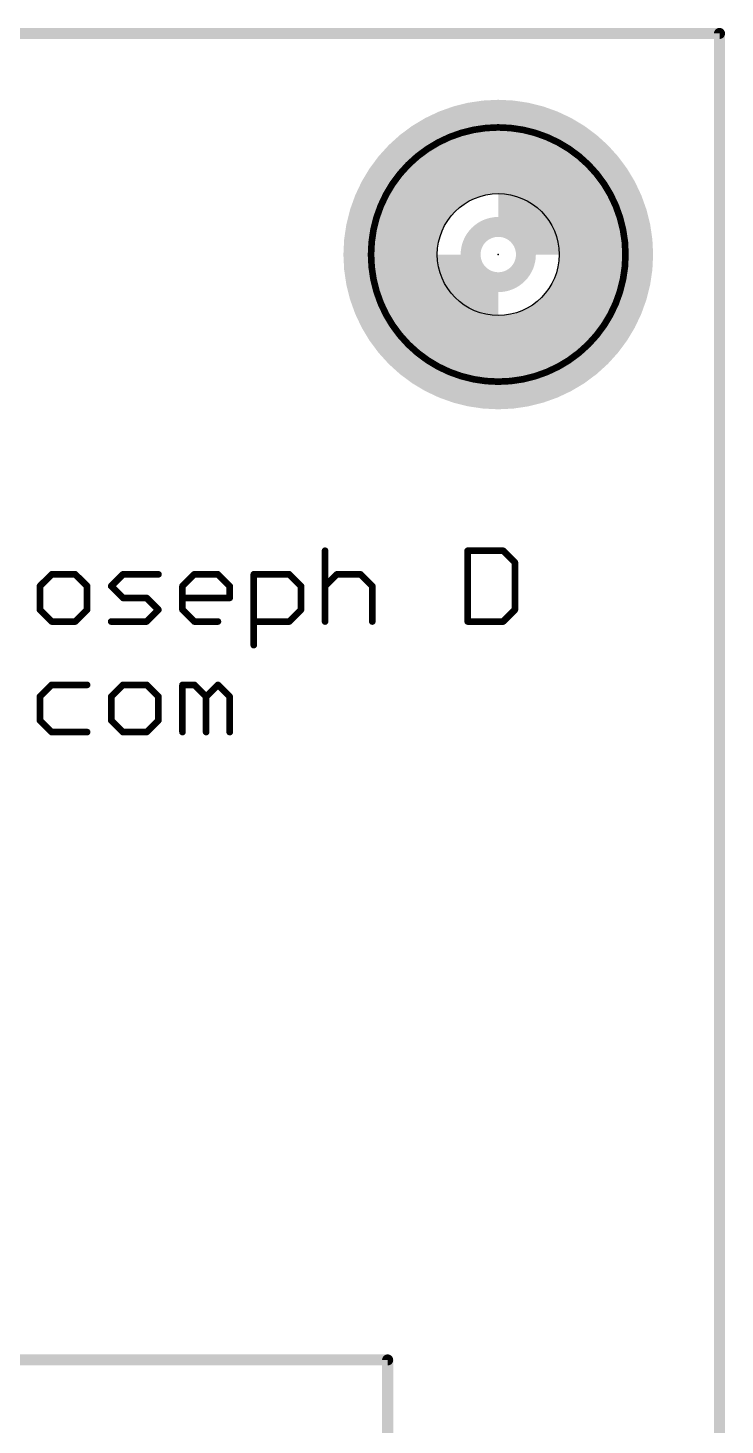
# Model space of a CAD drawing. Extents: x -4.6 to 2.4, y -0.27 to 3.4.
# Drawn here: x 1.775 to 2.405, y 2.141 to 3.405 of the extents above; entities that cross this region are included whole.
import ezdxf

# ---------------------------------------------------------------- set-up
doc = ezdxf.new("R2010")
doc.units = 0
for name, color, linetype in [('1', 22, 'CONTINUOUS'), ('20', 7, 'CONTINUOUS'), ('21', 253, 'CONTINUOUS'), ('23', 7, 'CONTINUOUS'), ('39', 22, 'CONTINUOUS'), ('40', 175, 'CONTINUOUS'), ('41', 22, 'CONTINUOUS'), ('42', 175, 'CONTINUOUS'), ('43', 82, 'CONTINUOUS'), ('51', 253, 'CONTINUOUS')]:
    doc.layers.add(name, color=color, linetype=linetype)

msp = doc.modelspace()

# ---------------------------------------------------------------- linework, layer by layer
at = {"layer": '1', "const_width": 0.01}
for points in [[(1.2, 2.2), (2.1, 2.2)], [(2.1, 2.2), (2.1, 0.8)]]:
    msp.add_lwpolyline(points, dxfattribs=at)
at = {"layer": '1', "const_width": 0.005}
for points in [[(2.1025, 2.2, 1), (2.0975, 2.2)], [(2.1, 2.1975, 1), (2.1, 2.2025)]]:
    msp.add_lwpolyline(points, format="xyb", dxfattribs=at)
at = {"layer": '20', "const_width": 0.01}
for points in [[(2.4, 3.4), (-0.2, 3.4)], [(2.4, -0.2), (2.4, 3.4)]]:
    msp.add_lwpolyline(points, dxfattribs=at)
at = {"layer": '20', "const_width": 0.005}
for points in [[(2.4025, 3.4, 1), (2.3975, 3.4)], [(2.4, 3.3975, 1), (2.4, 3.4025)]]:
    msp.add_lwpolyline(points, format="xyb", dxfattribs=at)
at = {"layer": '20'}
msp.add_circle((2.2, 3.2), 0.055118, dxfattribs=at)
at = {"layer": '21'}
for points, const_width in [([(2.2, 3.085, 1), (2.2, 3.315, 1), (2.2, 3.085)], 0.006), ([(2.2, 3.140945, 1), (2.2, 3.259055, 1), (2.2, 3.140945)], 0.008), ([(2.044941, 2.932055, 1), (2.041941, 2.932055)], 0.003), ([(2.173851, 2.932055, 1), (2.170851, 2.932055)], 0.003), ([(2.172351, 2.933555, 1), (2.172351, 2.930555)], 0.003), ([(2.205439, 2.933115, 1), (2.203318, 2.930994)], 0.003), ([(2.204378, 2.930555, 1), (2.204378, 2.933555)], 0.003), ([(2.216554, 2.921379, 1), (2.213554, 2.921379)], 0.003), ([(2.213994, 2.920318, 1), (2.216115, 2.92244)], 0.003), ([(1.796297, 2.912203, 1), (1.796297, 2.909203)], 0.003), ([(1.797358, 2.909642, 1), (1.795236, 2.911764)], 0.003), ([(1.818709, 2.911764, 1), (1.816588, 2.909642)], 0.003), ([(1.817649, 2.909203, 1), (1.817649, 2.912203)], 0.003), ([(1.860752, 2.912203, 1), (1.860752, 2.909203)], 0.003), ([(1.861813, 2.909642, 1), (1.859691, 2.911764)], 0.003), ([(1.892779, 2.909203, 1), (1.892779, 2.912203)], 0.003), ([(1.925207, 2.912203, 1), (1.925207, 2.909203)], 0.003), ([(1.926268, 2.909642, 1), (1.924146, 2.911764)], 0.003), ([(1.947619, 2.911764, 1), (1.945498, 2.909642)], 0.003), ([(1.946559, 2.909203, 1), (1.946559, 2.912203)], 0.003), ([(1.980486, 2.910703, 1), (1.977486, 2.910703)], 0.003), ([(1.978986, 2.912203, 1), (1.978986, 2.909203)], 0.003), ([(2.012074, 2.911764, 1), (2.009953, 2.909642)], 0.003), ([(2.011014, 2.909203, 1), (2.011014, 2.912203)], 0.003), ([(2.054117, 2.912203, 1), (2.054117, 2.909203)], 0.003), ([(2.055178, 2.909642, 1), (2.053056, 2.911764)], 0.003), ([(2.076529, 2.911764, 1), (2.074408, 2.909642)], 0.003), ([(2.075469, 2.909203, 1), (2.075469, 2.912203)], 0.003), ([(1.787121, 2.900027, 1), (1.784121, 2.900027)], 0.003), ([(1.784561, 2.901088, 1), (1.786682, 2.898967)], 0.003), ([(1.829824, 2.900027, 1), (1.826824, 2.900027)], 0.003), ([(1.827264, 2.898967, 1), (1.829385, 2.901088)], 0.003), ([(1.851137, 2.901088, 1), (1.849016, 2.898967)], 0.003), ([(1.849016, 2.901088, 1), (1.851137, 2.898967)], 0.003), ([(1.916031, 2.900027, 1), (1.913031, 2.900027)], 0.003), ([(1.913471, 2.901088, 1), (1.915592, 2.898967)], 0.003), ([(1.958734, 2.900027, 1), (1.955734, 2.900027)], 0.003), ([(1.956174, 2.898967, 1), (1.958295, 2.901088)], 0.003), ([(2.023189, 2.900027, 1), (2.020189, 2.900027)], 0.003), ([(2.020629, 2.898967, 1), (2.02275, 2.901088)], 0.003), ([(2.042381, 2.901088, 1), (2.044502, 2.898967)], 0.003), ([(2.087644, 2.900027, 1), (2.084644, 2.900027)], 0.003), ([(2.085084, 2.898967, 1), (2.087205, 2.901088)], 0.003), ([(1.860752, 2.890852, 1), (1.860752, 2.887852)], 0.003), ([(1.859691, 2.888291, 1), (1.861813, 2.890412)], 0.003), ([(1.883164, 2.890412, 1), (1.881043, 2.888291)], 0.003), ([(1.882104, 2.887852, 1), (1.882104, 2.890852)], 0.003), ([(1.914531, 2.890852, 1), (1.914531, 2.887852)], 0.003), ([(1.955734, 2.889352, 1), (1.958734, 2.889352)], 0.003), ([(1.957234, 2.887852, 1), (1.957234, 2.890852)], 0.003), ([(1.784121, 2.878676, 1), (1.787121, 2.878676)], 0.003), ([(1.786682, 2.879736, 1), (1.784561, 2.877615)], 0.003), ([(1.796297, 2.8695, 1), (1.796297, 2.8665)], 0.003), ([(1.795236, 2.866939, 1), (1.797358, 2.869061)], 0.003), ([(1.816588, 2.869061, 1), (1.818709, 2.866939)], 0.003), ([(1.817649, 2.8665, 1), (1.817649, 2.8695)], 0.003), ([(1.826824, 2.878676, 1), (1.829824, 2.878676)], 0.003), ([(1.829385, 2.877615, 1), (1.827264, 2.879736)], 0.003), ([(1.850076, 2.8695, 1), (1.850076, 2.8665)], 0.003), ([(1.881043, 2.869061, 1), (1.883164, 2.866939)], 0.003), ([(1.882104, 2.8665, 1), (1.882104, 2.8695)], 0.003), ([(1.89384, 2.877615, 1), (1.891719, 2.879736)], 0.003), ([(1.891719, 2.877615, 1), (1.89384, 2.879736)], 0.003), ([(1.913031, 2.878676, 1), (1.916031, 2.878676)], 0.003), ([(1.915592, 2.879736, 1), (1.913471, 2.877615)], 0.003), ([(1.925207, 2.8695, 1), (1.925207, 2.8665)], 0.003), ([(1.924146, 2.866939, 1), (1.926268, 2.869061)], 0.003), ([(1.946559, 2.8665, 1), (1.946559, 2.8695)], 0.003), ([(1.978986, 2.8695, 1), (1.978986, 2.8665)], 0.003), ([(2.009953, 2.869061, 1), (2.012074, 2.866939)], 0.003), ([(2.011014, 2.8665, 1), (2.011014, 2.8695)], 0.003), ([(2.020189, 2.878676, 1), (2.023189, 2.878676)], 0.003), ([(2.02275, 2.877615, 1), (2.020629, 2.879736)], 0.003), ([(2.041941, 2.868, 1), (2.044941, 2.868)], 0.003), ([(2.084644, 2.868, 1), (2.087644, 2.868)], 0.003), ([(2.172351, 2.8695, 1), (2.172351, 2.8665)], 0.003), ([(2.170851, 2.868, 1), (2.173851, 2.868)], 0.003), ([(2.203318, 2.869061, 1), (2.205439, 2.866939)], 0.003), ([(2.204378, 2.8665, 1), (2.204378, 2.8695)], 0.003), ([(2.213554, 2.878676, 1), (2.216554, 2.878676)], 0.003), ([(2.216115, 2.877615, 1), (2.213994, 2.879736)], 0.003), ([(1.977486, 2.846648, 1), (1.980486, 2.846648)], 0.003), ([(1.796297, 2.812203, 1), (1.796297, 2.809203)], 0.003), ([(1.797358, 2.809642, 1), (1.795237, 2.811764)], 0.003), ([(1.828325, 2.809203, 1), (1.828325, 2.812203)], 0.003), ([(1.860752, 2.812203, 1), (1.860752, 2.809203)], 0.003), ([(1.861813, 2.809642, 1), (1.859692, 2.811764)], 0.003), ([(1.883165, 2.811764, 1), (1.881043, 2.809642)], 0.003), ([(1.882104, 2.809203, 1), (1.882104, 2.812203)], 0.003), ([(1.916032, 2.810703, 1), (1.913032, 2.810703)], 0.003), ([(1.914532, 2.812203, 1), (1.914532, 2.809203)], 0.003), ([(1.926268, 2.811764, 1), (1.924147, 2.809642)], 0.003), ([(1.925207, 2.809203, 1), (1.925207, 2.812203)], 0.003), ([(1.94762, 2.811764, 1), (1.945498, 2.809642)], 0.003), ([(1.94762, 2.809642, 1), (1.945498, 2.811764)], 0.003), ([(1.787122, 2.800027, 1), (1.784122, 2.800027)], 0.003), ([(1.784561, 2.801088, 1), (1.786682, 2.798967)], 0.003), ([(1.851577, 2.800027, 1), (1.848577, 2.800027)], 0.003), ([(1.849016, 2.801088, 1), (1.851137, 2.798967)], 0.003), ([(1.89428, 2.800027, 1), (1.89128, 2.800027)], 0.003), ([(1.891719, 2.798967, 1), (1.893841, 2.801088)], 0.003), ([(1.937383, 2.800027, 1), (1.934383, 2.800027)], 0.003), ([(1.934823, 2.801088, 1), (1.936944, 2.798967)], 0.003), ([(1.934823, 2.798967, 1), (1.936944, 2.801088)], 0.003), ([(1.958735, 2.800027, 1), (1.955735, 2.800027)], 0.003), ([(1.956174, 2.798967, 1), (1.958296, 2.801088)], 0.003), ([(1.786682, 2.779736, 1), (1.784561, 2.777615)], 0.003), ([(1.851137, 2.779736, 1), (1.849016, 2.777615)], 0.003), ([(1.893841, 2.777615, 1), (1.891719, 2.779736)], 0.003), ([(1.784122, 2.778676, 1), (1.787122, 2.778676)], 0.003), ([(1.796297, 2.7695, 1), (1.796297, 2.7665)], 0.003), ([(1.795237, 2.766939, 1), (1.797358, 2.769061)], 0.003), ([(1.828325, 2.7665, 1), (1.828325, 2.7695)], 0.003), ([(1.848577, 2.778676, 1), (1.851577, 2.778676)], 0.003), ([(1.860752, 2.7695, 1), (1.860752, 2.7665)], 0.003), ([(1.859692, 2.766939, 1), (1.861813, 2.769061)], 0.003), ([(1.881043, 2.769061, 1), (1.883165, 2.766939)], 0.003), ([(1.882104, 2.7665, 1), (1.882104, 2.7695)], 0.003), ([(1.89128, 2.778676, 1), (1.89428, 2.778676)], 0.003), ([(1.913032, 2.768, 1), (1.916032, 2.768)], 0.003), ([(1.934383, 2.768, 1), (1.937383, 2.768)], 0.003), ([(1.955735, 2.768, 1), (1.958735, 2.768)], 0.003)]:
    msp.add_lwpolyline(points, format="xyb", dxfattribs=dict(at, const_width=const_width))
at = {"layer": '21', "const_width": 0.006}
for points in [[(2.043441, 2.932055), (2.043441, 2.868)], [(2.172351, 2.932055), (2.172351, 2.868)], [(2.204378, 2.932055), (2.172351, 2.932055)], [(2.215054, 2.921379), (2.204378, 2.932055)], [(2.215054, 2.878676), (2.215054, 2.921379)], [(1.796297, 2.910703), (1.785621, 2.900027)], [(1.817649, 2.910703), (1.796297, 2.910703)], [(1.828324, 2.900027), (1.817649, 2.910703)], [(1.850076, 2.900027), (1.860752, 2.910703)], [(1.860752, 2.910703), (1.892779, 2.910703)], [(1.914531, 2.900027), (1.925207, 2.910703)], [(1.925207, 2.910703), (1.946559, 2.910703)], [(1.946559, 2.910703), (1.957234, 2.900027)], [(1.978986, 2.846648), (1.978986, 2.910703)], [(1.978986, 2.910703), (2.011014, 2.910703)], [(2.011014, 2.910703), (2.021689, 2.900027)], [(2.043441, 2.900027), (2.054117, 2.910703)], [(2.054117, 2.910703), (2.075469, 2.910703)], [(2.075469, 2.910703), (2.086144, 2.900027)], [(1.785621, 2.900027), (1.785621, 2.878676)], [(1.828324, 2.878676), (1.828324, 2.900027)], [(1.860752, 2.889352), (1.850076, 2.900027)], [(1.914531, 2.878676), (1.914531, 2.900027)], [(1.957234, 2.900027), (1.957234, 2.889352)], [(2.021689, 2.900027), (2.021689, 2.878676)], [(2.086144, 2.900027), (2.086144, 2.868)], [(1.882104, 2.889352), (1.860752, 2.889352)], [(1.892779, 2.878676), (1.882104, 2.889352)], [(1.957234, 2.889352), (1.914531, 2.889352)], [(1.785621, 2.878676), (1.796297, 2.868)], [(1.796297, 2.868), (1.817649, 2.868)], [(1.817649, 2.868), (1.828324, 2.878676)], [(1.850076, 2.868), (1.882104, 2.868)], [(1.882104, 2.868), (1.892779, 2.878676)], [(1.925207, 2.868), (1.914531, 2.878676)], [(1.946559, 2.868), (1.925207, 2.868)], [(2.011014, 2.868), (1.978986, 2.868)], [(2.021689, 2.878676), (2.011014, 2.868)], [(2.172351, 2.868), (2.204378, 2.868)], [(2.204378, 2.868), (2.215054, 2.878676)], [(1.796297, 2.810703), (1.785622, 2.800027)], [(1.828325, 2.810703), (1.796297, 2.810703)], [(1.860752, 2.810703), (1.850077, 2.800027)], [(1.882104, 2.810703), (1.860752, 2.810703)], [(1.89278, 2.800027), (1.882104, 2.810703)], [(1.914532, 2.768), (1.914532, 2.810703)], [(1.914532, 2.810703), (1.925207, 2.810703)], [(1.925207, 2.810703), (1.935883, 2.800027)], [(1.935883, 2.800027), (1.946559, 2.810703)], [(1.946559, 2.810703), (1.957235, 2.800027)], [(1.785622, 2.800027), (1.785622, 2.778676)], [(1.850077, 2.800027), (1.850077, 2.778676)], [(1.89278, 2.778676), (1.89278, 2.800027)], [(1.935883, 2.800027), (1.935883, 2.768)], [(1.957235, 2.800027), (1.957235, 2.768)], [(1.785622, 2.778676), (1.796297, 2.768)], [(1.850077, 2.778676), (1.860752, 2.768)], [(1.882104, 2.768), (1.89278, 2.778676)], [(1.796297, 2.768), (1.828325, 2.768)], [(1.860752, 2.768), (1.882104, 2.768)]]:
    msp.add_lwpolyline(points, dxfattribs=at)
at = {"layer": '23'}
msp.add_point((2.2, 3.2), dxfattribs=at)
at = {"layer": '39', "const_width": 0.08}
msp.add_lwpolyline([(2.2, 3.1, 1), (2.2, 3.3, 1), (2.2, 3.1)], format="xyb", dxfattribs=at)
at = {"layer": '40', "const_width": 0.08}
msp.add_lwpolyline([(2.2, 3.1, 1), (2.2, 3.3, 1), (2.2, 3.1)], format="xyb", dxfattribs=at)
at = {"layer": '41', "const_width": 0.08}
msp.add_lwpolyline([(2.2, 3.1, 1), (2.2, 3.3, 1), (2.2, 3.1)], format="xyb", dxfattribs=at)
at = {"layer": '42', "const_width": 0.08}
msp.add_lwpolyline([(2.2, 3.1, 1), (2.2, 3.3, 1), (2.2, 3.1)], format="xyb", dxfattribs=at)
at = {"layer": '43', "const_width": 0.08}
msp.add_lwpolyline([(2.2, 3.1, 1), (2.2, 3.3, 1), (2.2, 3.1)], format="xyb", dxfattribs=at)
at = {"layer": '51'}
for points, const_width in [([(2.27, 3.2, 0.414214), (2.2, 3.27)], 0.09), ([(2.13, 3.2, 0.414214), (2.2, 3.13)], 0.09), ([(2.2, 3.175, 1), (2.2, 3.225, 1), (2.2, 3.175)], 0.018)]:
    msp.add_lwpolyline(points, format="xyb", dxfattribs=dict(at, const_width=const_width))

doc.saveas('drawing.dxf')
